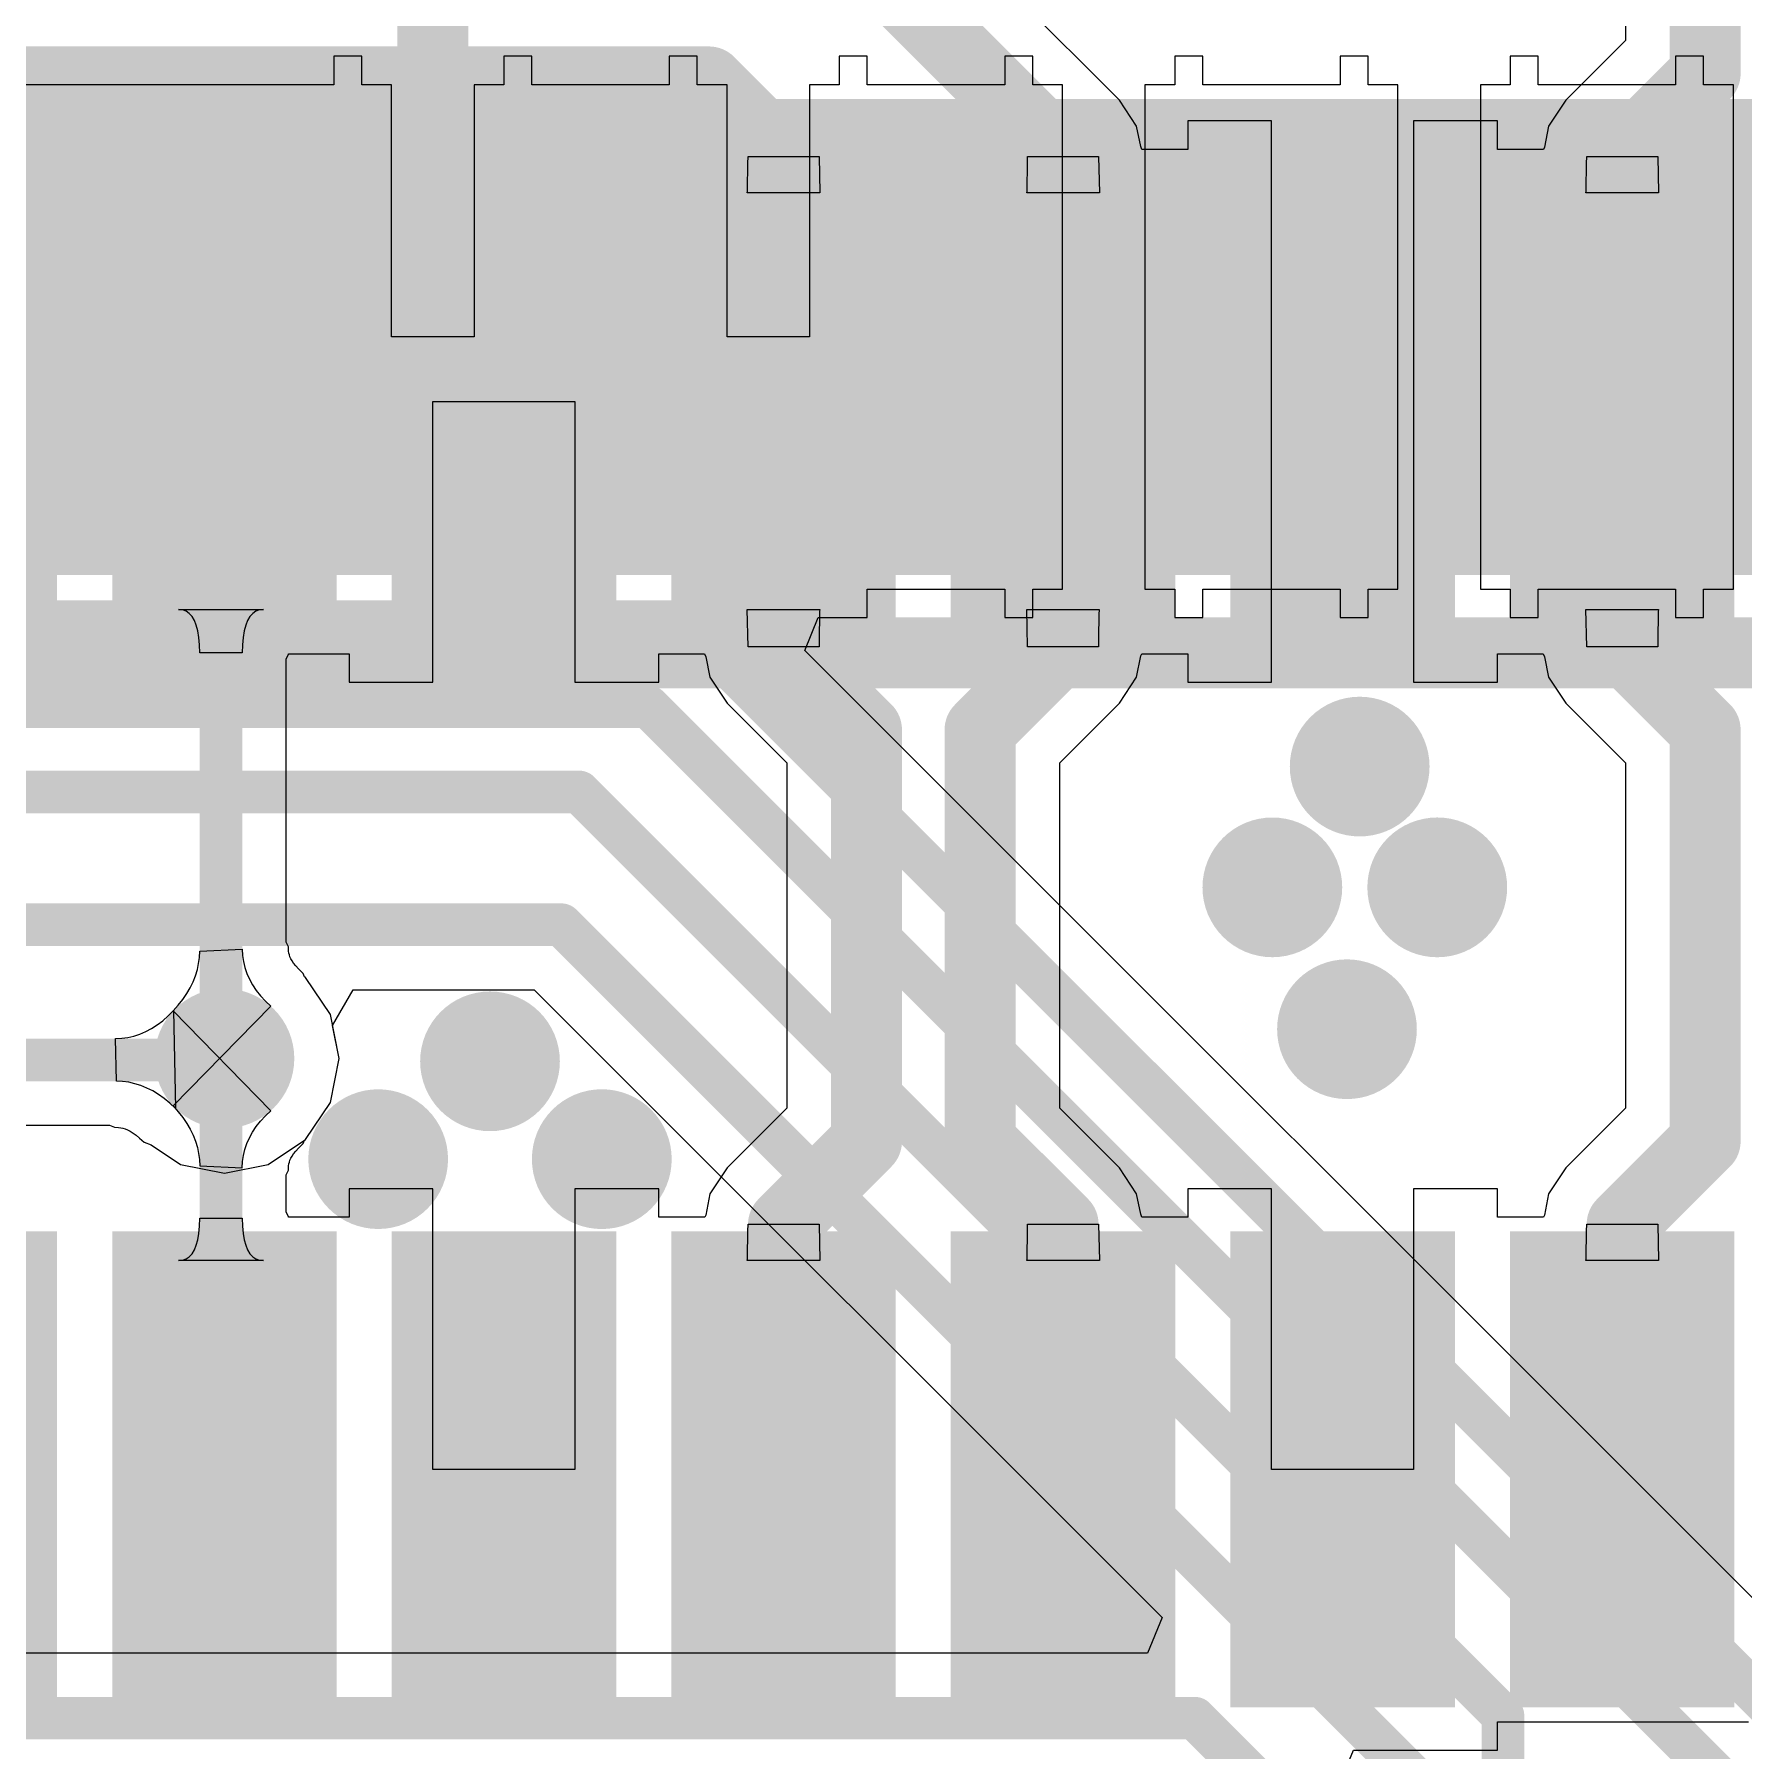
# Model space of a CAD drawing. Header units: millimetres. Extents: x 6.03 to 8.53, y 10.22 to 11.81.
# Drawn here: x 7.3866 to 7.6273, y 11.4403 to 11.682 of the extents above; entities that cross this region are included whole.
import ezdxf

# ---------------------------------------------------------------- set-up
doc = ezdxf.new("R2010")
doc.units = ezdxf.units.MM
doc.header["$MEASUREMENT"] = 0
for name, color, linetype in [('BottomLayer', 5, 'Continuous'), ('BottomOverlay', 54, 'Continuous'), ('BottomPaste', 16, 'Continuous'), ('BottomSolder', 6, 'Continuous'), ('MultiLayer', 9, 'Continuous'), ('TopLayer', 1, 'Continuous'), ('TopPaste', 8, 'Continuous'), ('TopSolder', 216, 'Continuous')]:
    doc.layers.add(name, color=color, linetype=linetype)

# ---------------------------------------------------------------- blocks, each defined once
blk = doc.blocks.new('CM4_2_B_4')
at = {"layer": 'BottomLayer'}
for points in [[(-0.27953, -0.65157), (-0.27165, -0.65157), (-0.27953, -0.59252), (-0.27165, -0.59252)], [(-0.26378, -0.65157), (-0.2559, -0.65157), (-0.26378, -0.59252), (-0.2559, -0.59252)], [(-0.24803, -0.65157), (-0.24016, -0.65157), (-0.24803, -0.59252), (-0.24016, -0.59252)], [(-0.23228, -0.65157), (-0.22441, -0.65157), (-0.23228, -0.59252), (-0.22441, -0.59252)], [(-0.21653, -0.65157), (-0.20866, -0.65157), (-0.21653, -0.59252), (-0.20866, -0.59252)], [(-0.20079, -0.65157), (-0.19291, -0.65157), (-0.20079, -0.59252), (-0.19291, -0.59252)], [(-0.18504, -0.65157), (-0.17716, -0.65157), (-0.18504, -0.59252), (-0.17716, -0.59252)], [(-0.16929, -0.65157), (-0.16142, -0.65157), (-0.16929, -0.59252), (-0.16142, -0.59252)], [(-0.15354, -0.65157), (-0.14567, -0.65157), (-0.15354, -0.59252), (-0.14567, -0.59252)], [(-0.13779, -0.65157), (-0.12992, -0.65157), (-0.13779, -0.59252), (-0.12992, -0.59252)], [(-0.12205, -0.65157), (-0.11417, -0.65157), (-0.12205, -0.59252), (-0.11417, -0.59252)], [(-0.1063, -0.65157), (-0.09842, -0.65157), (-0.1063, -0.59252), (-0.09842, -0.59252)], [(-0.09055, -0.65157), (-0.08268, -0.65157), (-0.09055, -0.59252), (-0.08268, -0.59252)], [(-0.0748, -0.65157), (-0.06693, -0.65157), (-0.0748, -0.59252), (-0.06693, -0.59252)], [(-0.05905, -0.65157), (-0.05118, -0.65157), (-0.05905, -0.59252), (-0.05118, -0.59252)]]:
    blk.add_solid(points, dxfattribs=at)
at = {"layer": 'BottomOverlay', "const_width": 0.01}
blk.add_lwpolyline([(0.44117, -0.57754), (-0.44083, -0.57754)], dxfattribs=at)
at = {"layer": 'BottomPaste'}
for points in [[(-0.27953, -0.65157), (-0.27165, -0.65157), (-0.27953, -0.59252), (-0.27165, -0.59252)], [(-0.26378, -0.65157), (-0.2559, -0.65157), (-0.26378, -0.59252), (-0.2559, -0.59252)], [(-0.24803, -0.65157), (-0.24016, -0.65157), (-0.24803, -0.59252), (-0.24016, -0.59252)], [(-0.23228, -0.65157), (-0.22441, -0.65157), (-0.23228, -0.59252), (-0.22441, -0.59252)], [(-0.21653, -0.65157), (-0.20866, -0.65157), (-0.21653, -0.59252), (-0.20866, -0.59252)], [(-0.20079, -0.65157), (-0.19291, -0.65157), (-0.20079, -0.59252), (-0.19291, -0.59252)], [(-0.18504, -0.65157), (-0.17716, -0.65157), (-0.18504, -0.59252), (-0.17716, -0.59252)], [(-0.16929, -0.65157), (-0.16142, -0.65157), (-0.16929, -0.59252), (-0.16142, -0.59252)], [(-0.15354, -0.65157), (-0.14567, -0.65157), (-0.15354, -0.59252), (-0.14567, -0.59252)], [(-0.13779, -0.65157), (-0.12992, -0.65157), (-0.13779, -0.59252), (-0.12992, -0.59252)], [(-0.12205, -0.65157), (-0.11417, -0.65157), (-0.12205, -0.59252), (-0.11417, -0.59252)], [(-0.1063, -0.65157), (-0.09842, -0.65157), (-0.1063, -0.59252), (-0.09842, -0.59252)], [(-0.09055, -0.65157), (-0.08268, -0.65157), (-0.09055, -0.59252), (-0.08268, -0.59252)], [(-0.0748, -0.65157), (-0.06693, -0.65157), (-0.0748, -0.59252), (-0.06693, -0.59252)], [(-0.05905, -0.65157), (-0.05118, -0.65157), (-0.05905, -0.59252), (-0.05118, -0.59252)]]:
    blk.add_solid(points, dxfattribs=at)
at = {"layer": 'BottomSolder'}
for points in [[(-0.29927, -0.65557), (-0.2834, -0.65557), (-0.29927, -0.58852), (-0.2834, -0.58852)], [(-0.28353, -0.65557), (-0.26765, -0.65557), (-0.28353, -0.58852), (-0.26765, -0.58852)], [(-0.26778, -0.65557), (-0.2519, -0.65557), (-0.26778, -0.58852), (-0.2519, -0.58852)], [(-0.25203, -0.65557), (-0.23616, -0.65557), (-0.25203, -0.58852), (-0.23616, -0.58852)], [(-0.23628, -0.65557), (-0.22041, -0.65557), (-0.23628, -0.58852), (-0.22041, -0.58852)], [(-0.22053, -0.65557), (-0.20466, -0.65557), (-0.22053, -0.58852), (-0.20466, -0.58852)], [(-0.20479, -0.65557), (-0.18891, -0.65557), (-0.20479, -0.58852), (-0.18891, -0.58852)], [(-0.18904, -0.65557), (-0.17316, -0.65557), (-0.18904, -0.58852), (-0.17316, -0.58852)], [(-0.17329, -0.65557), (-0.15742, -0.65557), (-0.17329, -0.58852), (-0.15742, -0.58852)], [(-0.15754, -0.65557), (-0.14167, -0.65557), (-0.15754, -0.58852), (-0.14167, -0.58852)], [(-0.14179, -0.65557), (-0.12592, -0.65557), (-0.14179, -0.58852), (-0.12592, -0.58852)], [(-0.12605, -0.65557), (-0.11017, -0.65557), (-0.12605, -0.58852), (-0.11017, -0.58852)], [(-0.1103, -0.65557), (-0.09442, -0.65557), (-0.1103, -0.58852), (-0.09442, -0.58852)], [(-0.09455, -0.65557), (-0.07868, -0.65557), (-0.09455, -0.58852), (-0.07868, -0.58852)], [(-0.0788, -0.65557), (-0.06293, -0.65557), (-0.0788, -0.58852), (-0.06293, -0.58852)], [(-0.06305, -0.65557), (-0.04718, -0.65557), (-0.06305, -0.58852), (-0.04718, -0.58852)], [(-0.04731, -0.65557), (-0.03143, -0.65557), (-0.04731, -0.58852), (-0.03143, -0.58852)]]:
    blk.add_solid(points, dxfattribs=at)
blk = doc.blocks.new('FFC1_0_SMT_15P_44')
at = {"layer": 'TopLayer'}
for points in [[(-0.09055, 0.04567), (-0.06693, 0.04567), (-0.09055, 0.10472), (-0.06693, 0.10472)], [(-0.05118, 0.04567), (-0.02756, 0.04567), (-0.05118, 0.10472), (-0.02756, 0.10472)], [(-0.01181, 0.04567), (0.01181, 0.04567), (-0.01181, 0.10472), (0.01181, 0.10472)], [(0.02756, 0.04567), (0.05118, 0.04567), (0.02756, 0.10472), (0.05118, 0.10472)], [(0.06693, 0.04567), (0.09055, 0.04567), (0.06693, 0.10472), (0.09055, 0.10472)], [(0.1063, 0.04567), (0.12992, 0.04567), (0.1063, 0.10472), (0.12992, 0.10472)], [(-0.09055, -0.10472), (-0.06693, -0.10472), (-0.09055, -0.04567), (-0.06693, -0.04567)], [(-0.05118, -0.10472), (-0.02756, -0.10472), (-0.05118, -0.04567), (-0.02756, -0.04567)], [(-0.01181, -0.10472), (0.01181, -0.10472), (-0.01181, -0.04567), (0.01181, -0.04567)], [(0.02756, -0.10472), (0.05118, -0.10472), (0.02756, -0.04567), (0.05118, -0.04567)], [(0.06693, -0.10472), (0.09055, -0.10472), (0.06693, -0.04567), (0.09055, -0.04567)], [(0.1063, -0.10472), (0.12992, -0.10472), (0.1063, -0.04567), (0.12992, -0.04567)]]:
    blk.add_solid(points, dxfattribs=at)
at = {"layer": 'TopPaste'}
for points in [[(-0.09055, 0.04567), (-0.06693, 0.04567), (-0.09055, 0.10472), (-0.06693, 0.10472)], [(-0.05118, 0.04567), (-0.02756, 0.04567), (-0.05118, 0.10472), (-0.02756, 0.10472)], [(-0.01181, 0.04567), (0.01181, 0.04567), (-0.01181, 0.10472), (0.01181, 0.10472)], [(0.02756, 0.04567), (0.05118, 0.04567), (0.02756, 0.10472), (0.05118, 0.10472)], [(0.06693, 0.04567), (0.09055, 0.04567), (0.06693, 0.10472), (0.09055, 0.10472)], [(0.1063, 0.04567), (0.12992, 0.04567), (0.1063, 0.10472), (0.12992, 0.10472)], [(-0.09055, -0.10472), (-0.06693, -0.10472), (-0.09055, -0.04567), (-0.06693, -0.04567)], [(-0.05118, -0.10472), (-0.02756, -0.10472), (-0.05118, -0.04567), (-0.02756, -0.04567)], [(-0.01181, -0.10472), (0.01181, -0.10472), (-0.01181, -0.04567), (0.01181, -0.04567)], [(0.02756, -0.10472), (0.05118, -0.10472), (0.02756, -0.04567), (0.05118, -0.04567)], [(0.06693, -0.10472), (0.09055, -0.10472), (0.06693, -0.04567), (0.09055, -0.04567)], [(0.1063, -0.10472), (0.12992, -0.10472), (0.1063, -0.04567), (0.12992, -0.04567)]]:
    blk.add_solid(points, dxfattribs=at)
at = {"layer": 'TopSolder'}
for points in [[(-0.09455, 0.04167), (-0.06293, 0.04167), (-0.09455, 0.10872), (-0.06293, 0.10872)], [(-0.05518, 0.04167), (-0.02356, 0.04167), (-0.05518, 0.10872), (-0.02356, 0.10872)], [(-0.01581, 0.04167), (0.01581, 0.04167), (-0.01581, 0.10872), (0.01581, 0.10872)], [(0.02356, 0.04167), (0.05518, 0.04167), (0.02356, 0.10872), (0.05518, 0.10872)], [(0.06293, 0.04167), (0.09455, 0.04167), (0.06293, 0.10872), (0.09455, 0.10872)], [(0.1023, 0.04167), (0.13392, 0.04167), (0.1023, 0.10872), (0.13392, 0.10872)], [(0.14167, 0.04167), (0.17329, 0.04167), (0.14167, 0.10872), (0.17329, 0.10872)], [(-0.09455, -0.10872), (-0.06293, -0.10872), (-0.09455, -0.04167), (-0.06293, -0.04167)], [(-0.05518, -0.10872), (-0.02356, -0.10872), (-0.05518, -0.04167), (-0.02356, -0.04167)], [(-0.01581, -0.10872), (0.01581, -0.10872), (-0.01581, -0.04167), (0.01581, -0.04167)], [(0.02356, -0.10872), (0.05518, -0.10872), (0.02356, -0.04167), (0.05518, -0.04167)], [(0.06293, -0.10872), (0.09455, -0.10872), (0.06293, -0.04167), (0.09455, -0.04167)], [(0.1023, -0.10872), (0.13392, -0.10872), (0.1023, -0.04167), (0.13392, -0.04167)], [(0.14167, -0.10872), (0.17329, -0.10872), (0.14167, -0.04167), (0.17329, -0.04167)]]:
    blk.add_solid(points, dxfattribs=at)

msp = doc.modelspace()

# ---------------------------------------------------------------- linework, layer by layer
at = {"layer": 'BottomLayer'}
for p, q in [((7.43274, 11.67895), (7.4288, 11.67895)), ((7.4288, 11.67895), (7.4288, 11.67495)), ((7.43274, 11.67495), (7.43274, 11.67895)), ((7.45667, 11.67895), (7.45274, 11.67895)), ((7.45274, 11.67895), (7.45274, 11.67495)), ((7.45667, 11.67495), (7.45667, 11.67895)), ((7.47998, 11.67895), (7.47604, 11.67895)), ((7.47604, 11.67895), (7.47604, 11.67495)), ((7.47998, 11.67495), (7.47998, 11.67895)), ((7.50392, 11.67895), (7.49998, 11.67895)), ((7.49998, 11.67895), (7.49998, 11.67495)), ((7.50392, 11.67495), (7.50392, 11.67895)), ((7.52722, 11.67895), (7.52329, 11.67895)), ((7.52329, 11.67895), (7.52329, 11.67495)), ((7.52722, 11.67495), (7.52722, 11.67895)), ((7.55116, 11.67895), (7.54722, 11.67895)), ((7.54722, 11.67895), (7.54722, 11.67495)), ((7.55116, 11.67495), (7.55116, 11.67895)), ((7.57447, 11.67895), (7.57053, 11.67895)), ((7.57053, 11.67895), (7.57053, 11.67495)), ((7.57447, 11.67495), (7.57447, 11.67895)), ((7.5984, 11.67895), (7.59447, 11.67895)), ((7.59447, 11.67895), (7.59447, 11.67495)), ((7.5984, 11.67495), (7.5984, 11.67895)), ((7.62171, 11.67895), (7.61777, 11.67895)), ((7.61777, 11.67895), (7.61777, 11.67495)), ((7.62171, 11.67495), (7.62171, 11.67895)), ((7.4288, 11.67495), (7.31494, 11.67495)), ((7.43693, 11.67495), (7.43274, 11.67495)), ((7.43693, 11.63942), (7.43693, 11.67495)), ((7.45274, 11.67495), (7.44854, 11.67495)), ((7.44854, 11.67495), (7.44854, 11.63942)), ((7.47604, 11.67495), (7.45667, 11.67495)), ((7.48417, 11.67495), (7.47998, 11.67495)), ((7.48417, 11.63942), (7.48417, 11.67495)), ((7.49998, 11.67495), (7.49579, 11.67495)), ((7.49579, 11.67495), (7.49579, 11.63942)), ((7.52329, 11.67495), (7.50392, 11.67495)), ((7.53141, 11.67495), (7.52722, 11.67495)), ((7.53141, 11.63942), (7.53141, 11.67495)), ((7.54722, 11.67495), (7.54303, 11.67495)), ((7.54303, 11.67495), (7.54303, 11.63942)), ((7.57053, 11.67495), (7.55116, 11.67495)), ((7.57866, 11.67495), (7.57447, 11.67495)), ((7.57866, 11.63942), (7.57866, 11.67495)), ((7.59447, 11.67495), (7.59028, 11.67495)), ((7.59028, 11.67495), (7.59028, 11.63942)), ((7.61777, 11.67495), (7.5984, 11.67495)), ((7.6259, 11.67495), (7.62171, 11.67495)), ((7.6259, 11.63942), (7.6259, 11.67495)), ((7.44854, 11.63942), (7.43693, 11.63942)), ((7.49579, 11.63942), (7.48417, 11.63942)), ((7.53141, 11.60389), (7.53141, 11.63942)), ((7.54303, 11.63942), (7.54303, 11.60389)), ((7.57866, 11.60389), (7.57866, 11.63942)), ((7.59028, 11.63942), (7.59028, 11.60389)), ((7.6259, 11.60389), (7.6259, 11.63942)), ((7.50392, 11.5999), (7.50392, 11.6039)), ((7.50392, 11.6039), (7.52329, 11.6039)), ((7.52329, 11.6039), (7.52329, 11.5999)), ((7.52722, 11.5999), (7.52722, 11.60389)), ((7.52722, 11.60389), (7.53141, 11.60389)), ((7.54303, 11.60389), (7.54722, 11.60389)), ((7.54722, 11.60389), (7.54722, 11.5999)), ((7.55116, 11.5999), (7.55116, 11.6039)), ((7.55116, 11.6039), (7.57053, 11.6039)), ((7.57053, 11.6039), (7.57053, 11.5999)), ((7.57447, 11.5999), (7.57447, 11.60389)), ((7.57447, 11.60389), (7.57866, 11.60389)), ((7.59028, 11.60389), (7.59447, 11.60389)), ((7.59447, 11.60389), (7.59447, 11.5999)), ((7.5984, 11.5999), (7.5984, 11.6039)), ((7.5984, 11.6039), (7.61777, 11.6039)), ((7.61777, 11.6039), (7.61777, 11.5999)), ((7.62171, 11.5999), (7.62171, 11.60389)), ((7.62171, 11.60389), (7.6259, 11.60389)), ((7.49511, 11.59528), (7.49703, 11.5999)), ((7.49703, 11.5999), (7.50392, 11.5999)), ((7.52329, 11.5999), (7.52722, 11.5999)), ((7.54722, 11.5999), (7.55116, 11.5999)), ((7.57053, 11.5999), (7.57447, 11.5999)), ((7.59447, 11.5999), (7.5984, 11.5999)), ((7.61777, 11.5999), (7.62171, 11.5999)), ((7.70622, 11.38417), (7.49511, 11.59528)), ((7.42861, 11.54246), (7.43154, 11.54746)), ((7.43154, 11.54746), (7.45703, 11.54746)), ((7.45703, 11.54746), (7.54544, 11.45906)), ((7.40392, 11.54253), (7.4047, 11.54312)), ((7.4047, 11.54312), (7.40547, 11.54379)), ((7.40547, 11.54379), (7.40622, 11.54454)), ((7.40622, 11.54454), (7.4065, 11.53077)), ((7.39893, 11.54064), (7.3998, 11.54076)), ((7.3998, 11.54076), (7.40065, 11.54095)), ((7.40065, 11.54095), (7.40149, 11.54123)), ((7.40149, 11.54123), (7.40232, 11.54158)), ((7.40232, 11.54158), (7.40313, 11.54202)), ((7.40313, 11.54202), (7.40392, 11.54253)), ((7.42954, 11.5378), (7.42861, 11.54246)), ((7.39805, 11.5406), (7.39893, 11.54064)), ((7.39817, 11.5346), (7.39805, 11.5406)), ((7.42831, 11.53161), (7.42954, 11.5378)), ((7.39905, 11.53456), (7.39817, 11.5346)), ((7.39992, 11.53445), (7.39905, 11.53456)), ((7.40078, 11.53425), (7.39992, 11.53445)), ((7.40162, 11.53399), (7.40078, 11.53425)), ((7.40246, 11.53364), (7.40162, 11.53399)), ((7.40329, 11.53322), (7.40246, 11.53364)), ((7.4041, 11.53272), (7.40329, 11.53322)), ((7.40491, 11.53215), (7.4041, 11.53272)), ((7.40571, 11.53149), (7.40491, 11.53215)), ((7.4065, 11.53077), (7.40571, 11.53149)), ((7.42481, 11.52637), (7.42831, 11.53161)), ((7.0729, 11.52842), (7.39722, 11.52842)), ((7.39722, 11.52842), (7.39789, 11.52811)), ((7.39789, 11.52811), (7.39848, 11.52808)), ((7.39848, 11.52808), (7.39878, 11.52804)), ((7.39878, 11.52804), (7.39908, 11.52798)), ((7.39908, 11.52798), (7.3994, 11.52788)), ((7.3994, 11.52788), (7.39975, 11.52773)), ((7.39975, 11.52773), (7.40012, 11.52754)), ((7.40012, 11.52754), (7.40053, 11.5273)), ((7.40053, 11.5273), (7.40097, 11.52698)), ((7.40097, 11.52698), (7.40145, 11.52659)), ((7.40145, 11.52659), (7.40209, 11.526)), ((7.41957, 11.52287), (7.42481, 11.52637)), ((7.40209, 11.526), (7.40307, 11.52564)), ((7.40307, 11.52564), (7.4072, 11.52287)), ((7.4072, 11.52287), (7.41339, 11.52164)), ((7.41339, 11.52164), (7.41957, 11.52287)), ((7.54544, 11.45906), (7.54337, 11.45406)), ((7.54337, 11.45406), (7.00506, 11.45406))]:
    msp.add_line(p, q, dxfattribs=at)
for points, const_width in [([(7.44274, 11.63942), (7.44274, 11.68756)], 0.01), ([(7.09689, 11.59934), (7.47807, 11.59934)], 0.006), ([(7.47807, 11.59934), (7.72219, 11.35522)], 0.006), ([(7.10186, 11.58734), (7.4731, 11.58734)], 0.006), ([(7.4731, 11.58734), (7.72404, 11.3364)], 0.006), ([(7.30564, 11.57534), (7.46334, 11.57534)], 0.006), ([(7.46334, 11.57534), (7.59345, 11.44523)], 0.006), ([(7.33538, 11.55664), (7.46084, 11.55664)], 0.006), ([(7.46084, 11.55664), (7.58145, 11.43602)], 0.006), ([(7.41319, 11.5376), (7.41339, 11.5378)], 0.006), ([(7.06909, 11.5376), (7.41319, 11.5376)], 0.006), ([(6.99335, 11.44488), (7.55004, 11.44488)], 0.006), ([(7.55004, 11.44488), (7.56224, 11.43268)], 0.006), ([(7.59345, 11.30466), (7.59345, 11.44523)], 0.006)]:
    msp.add_lwpolyline(points, dxfattribs=dict(at, const_width=const_width))
for points, const_width in [([(7.44024, 11.63942, 1), (7.44524, 11.63942, 1)], 0.005), ([(7.47657, 11.59934, 1), (7.47957, 11.59934, 1)], 0.003), ([(7.47657, 11.59934, 1), (7.47957, 11.59934, 1)], 0.003), ([(7.4716, 11.58734, 1), (7.4746, 11.58734, 1)], 0.003), ([(7.4716, 11.58734, 1), (7.4746, 11.58734, 1)], 0.003), ([(7.56835, 11.57891, 1), (7.57819, 11.57891, 1)], 0.00984), ([(7.46184, 11.57534, 1), (7.46484, 11.57534, 1)], 0.003), ([(7.46184, 11.57534, 1), (7.46484, 11.57534, 1)], 0.003), ([(7.55605, 11.5619, 1), (7.56589, 11.5619, 1)], 0.00984), ([(7.57927, 11.5619, 1), (7.58912, 11.5619, 1)], 0.00984), ([(7.45934, 11.55664, 1), (7.46234, 11.55664, 1)], 0.003), ([(7.45934, 11.55664, 1), (7.46234, 11.55664, 1)], 0.003), ([(7.56656, 11.54192, 1), (7.5764, 11.54192, 1)], 0.00984), ([(7.40846, 11.5378, 1), (7.41831, 11.5378, 1)], 0.00984), ([(7.44587, 11.5374, 1), (7.45571, 11.5374, 1)], 0.00984), ([(7.41189, 11.5378, 1), (7.41489, 11.5378, 1)], 0.003), ([(7.41169, 11.5376, 1), (7.41469, 11.5376, 1)], 0.003), ([(7.41169, 11.5376, 1), (7.41469, 11.5376, 1)], 0.003), ([(7.43012, 11.52362, 1), (7.43996, 11.52362, 1)], 0.00984), ([(7.46161, 11.52362, 1), (7.47146, 11.52362, 1)], 0.00984), ([(7.54854, 11.44488, 1), (7.55154, 11.44488, 1)], 0.003), ([(7.54854, 11.44488, 1), (7.55154, 11.44488, 1)], 0.003), ([(7.59195, 11.44523, 1), (7.59495, 11.44523, 1)], 0.003), ([(7.59195, 11.44523, 1), (7.59495, 11.44523, 1)], 0.003)]:
    msp.add_lwpolyline(points, format="xyb", close=True, dxfattribs=dict(at, const_width=const_width))
at = {"layer": 'MultiLayer', "const_width": 0.00984}
for points in [[(7.56835, 11.57891, 1), (7.57819, 11.57891, 1)], [(7.55605, 11.5619, 1), (7.56589, 11.5619, 1)], [(7.57927, 11.5619, 1), (7.58912, 11.5619, 1)], [(7.56656, 11.54192, 1), (7.5764, 11.54192, 1)], [(7.40846, 11.5378, 1), (7.41831, 11.5378, 1)], [(7.44587, 11.5374, 1), (7.45571, 11.5374, 1)], [(7.43012, 11.52362, 1), (7.43996, 11.52362, 1)], [(7.46161, 11.52362, 1), (7.47146, 11.52362, 1)]]:
    msp.add_lwpolyline(points, format="xyb", close=True, dxfattribs=at)
at = {"layer": 'TopLayer'}
for p, q in [((7.53943, 11.67277), (7.52069, 11.69151)), ((7.61071, 11.68641), (7.61071, 11.68117)), ((7.61071, 11.68117), (7.60231, 11.67277)), ((7.54186, 11.66913), (7.53943, 11.67277)), ((7.53943, 11.67277), (7.53943, 11.67277)), ((7.60231, 11.67277), (7.59987, 11.66913)), ((7.54243, 11.66626), (7.54186, 11.66913)), ((7.56087, 11.66984), (7.54906, 11.66984)), ((7.54906, 11.66984), (7.54906, 11.66584)), ((7.56087, 11.63031), (7.56087, 11.66984)), ((7.59268, 11.66984), (7.58087, 11.66984)), ((7.58087, 11.66984), (7.58087, 11.63031)), ((7.59268, 11.66584), (7.59268, 11.66984)), ((7.59987, 11.66913), (7.59928, 11.66614)), ((7.48712, 11.66387), (7.48713, 11.66484)), ((7.48713, 11.66484), (7.49713, 11.66484)), ((7.49713, 11.66484), (7.49725, 11.65972)), ((7.52649, 11.66387), (7.5265, 11.66484)), ((7.5265, 11.66484), (7.5365, 11.66484)), ((7.5365, 11.66484), (7.53662, 11.65972)), ((7.54261, 11.66584), (7.54243, 11.66626)), ((7.54906, 11.66584), (7.54261, 11.66584)), ((7.59915, 11.66584), (7.59268, 11.66584)), ((7.59928, 11.66614), (7.59915, 11.66584)), ((7.60523, 11.66387), (7.60524, 11.66484)), ((7.60524, 11.66484), (7.61524, 11.66484)), ((7.61524, 11.66484), (7.61536, 11.65972)), ((7.48707, 11.66018), (7.48712, 11.66387)), ((7.52644, 11.66018), (7.52649, 11.66387)), ((7.60518, 11.66018), (7.60523, 11.66387)), ((7.48701, 11.65972), (7.48703, 11.65977)), ((7.49725, 11.65972), (7.48701, 11.65972)), ((7.48703, 11.65977), (7.48705, 11.65993)), ((7.48705, 11.65993), (7.48707, 11.66018)), ((7.52638, 11.65972), (7.5264, 11.65977)), ((7.53662, 11.65972), (7.52638, 11.65972)), ((7.5264, 11.65977), (7.52642, 11.65993)), ((7.52642, 11.65993), (7.52644, 11.66018)), ((7.60512, 11.65972), (7.60514, 11.65977)), ((7.61536, 11.65972), (7.60512, 11.65972)), ((7.60514, 11.65977), (7.60516, 11.65993)), ((7.60516, 11.65993), (7.60518, 11.66018)), ((7.44276, 11.59079), (7.44276, 11.63031)), ((7.44276, 11.63031), (7.46276, 11.63031)), ((7.46276, 11.63031), (7.46276, 11.59079)), ((7.56087, 11.59079), (7.56087, 11.63031)), ((7.58087, 11.63031), (7.58087, 11.59079)), ((7.40748, 11.60097), (7.40691, 11.60103)), ((7.40691, 11.60103), (7.41891, 11.60103)), ((7.40799, 11.60078), (7.40748, 11.60097)), ((7.40844, 11.60048), (7.40799, 11.60078)), ((7.40883, 11.60005), (7.40844, 11.60048)), ((7.40916, 11.5995), (7.40883, 11.60005)), ((7.40943, 11.59882), (7.40916, 11.5995)), ((7.40964, 11.59803), (7.40943, 11.59882)), ((7.41639, 11.59882), (7.41618, 11.59803)), ((7.41666, 11.5995), (7.41639, 11.59882)), ((7.41699, 11.60005), (7.41666, 11.5995)), ((7.41738, 11.60048), (7.41699, 11.60005)), ((7.41783, 11.60078), (7.41738, 11.60048)), ((7.41834, 11.60097), (7.41783, 11.60078)), ((7.41891, 11.60103), (7.41834, 11.60097)), ((7.48713, 11.59579), (7.48701, 11.60103)), ((7.48701, 11.60103), (7.49725, 11.60103)), ((7.49718, 11.60056), (7.49713, 11.59678)), ((7.4972, 11.60082), (7.49718, 11.60056)), ((7.49722, 11.60098), (7.4972, 11.60082)), ((7.49725, 11.60103), (7.49722, 11.60098)), ((7.5265, 11.59579), (7.52638, 11.60103)), ((7.52638, 11.60103), (7.53662, 11.60103)), ((7.53655, 11.60056), (7.5365, 11.59678)), ((7.53657, 11.60082), (7.53655, 11.60056)), ((7.53659, 11.60098), (7.53657, 11.60082)), ((7.53662, 11.60103), (7.53659, 11.60098)), ((7.60524, 11.59579), (7.60512, 11.60103)), ((7.60512, 11.60103), (7.61536, 11.60103)), ((7.61529, 11.60056), (7.61524, 11.59678)), ((7.61531, 11.60082), (7.61529, 11.60056)), ((7.61533, 11.60098), (7.61531, 11.60082)), ((7.61536, 11.60103), (7.61533, 11.60098)), ((7.40979, 11.59711), (7.40964, 11.59803)), ((7.40988, 11.59607), (7.40979, 11.59711)), ((7.41603, 11.59711), (7.41594, 11.59607)), ((7.41618, 11.59803), (7.41603, 11.59711)), ((7.49713, 11.59678), (7.49713, 11.59579)), ((7.5365, 11.59678), (7.5365, 11.59579)), ((7.61524, 11.59678), (7.61524, 11.59579)), ((7.40991, 11.59491), (7.40988, 11.59607)), ((7.41591, 11.59491), (7.40991, 11.59491)), ((7.41594, 11.59607), (7.41591, 11.59491)), ((7.42209, 11.59403), (7.42241, 11.59474)), ((7.42209, 11.55419), (7.42209, 11.59403)), ((7.42241, 11.59474), (7.42241, 11.59479)), ((7.42241, 11.59479), (7.43095, 11.59479)), ((7.43095, 11.59479), (7.43095, 11.59079)), ((7.47457, 11.59079), (7.47457, 11.59479)), ((7.47457, 11.59479), (7.48101, 11.59479)), ((7.48101, 11.59479), (7.48119, 11.59437)), ((7.48119, 11.59437), (7.48176, 11.5915)), ((7.49713, 11.59579), (7.48713, 11.59579)), ((7.5365, 11.59579), (7.5265, 11.59579)), ((7.54186, 11.5915), (7.54245, 11.59449)), ((7.54245, 11.59449), (7.54258, 11.59479)), ((7.54258, 11.59479), (7.54906, 11.59479)), ((7.54906, 11.59479), (7.54906, 11.59079)), ((7.59268, 11.59079), (7.59268, 11.59479)), ((7.59268, 11.59479), (7.59912, 11.59479)), ((7.59912, 11.59479), (7.5993, 11.59437)), ((7.5993, 11.59437), (7.59987, 11.5915)), ((7.61524, 11.59579), (7.60524, 11.59579)), ((7.48176, 11.5915), (7.4842, 11.58786)), ((7.53943, 11.58786), (7.54186, 11.5915)), ((7.59987, 11.5915), (7.60231, 11.58786)), ((7.43095, 11.59079), (7.44276, 11.59079)), ((7.46276, 11.59079), (7.47457, 11.59079)), ((7.54906, 11.59079), (7.56087, 11.59079)), ((7.58087, 11.59079), (7.59268, 11.59079)), ((7.4842, 11.58786), (7.4926, 11.57946)), ((7.53103, 11.57946), (7.53943, 11.58786)), ((7.53943, 11.58786), (7.53943, 11.58786)), ((7.60231, 11.58786), (7.61071, 11.57946)), ((7.4926, 11.57946), (7.4926, 11.53078)), ((7.53103, 11.53078), (7.53103, 11.57946)), ((7.61071, 11.57946), (7.61071, 11.53078)), ((7.40988, 11.55204), (7.40991, 11.55291)), ((7.40991, 11.55291), (7.41591, 11.55321)), ((7.41591, 11.55321), (7.41595, 11.55232)), ((7.4224, 11.55354), (7.42209, 11.55419)), ((7.42239, 11.55352), (7.4224, 11.55354)), ((7.4224, 11.55351), (7.42239, 11.55352)), ((7.42243, 11.55292), (7.4224, 11.55351)), ((7.42247, 11.55265), (7.42243, 11.55292)), ((7.40958, 11.55031), (7.40976, 11.55117)), ((7.40976, 11.55117), (7.40988, 11.55204)), ((7.41595, 11.55232), (7.41607, 11.55145)), ((7.41607, 11.55145), (7.41628, 11.5506)), ((7.41628, 11.5506), (7.41656, 11.54977)), ((7.42253, 11.55239), (7.42247, 11.55265)), ((7.42261, 11.55213), (7.42253, 11.55239)), ((7.42274, 11.55185), (7.42261, 11.55213)), ((7.42291, 11.55154), (7.42274, 11.55185)), ((7.42313, 11.5512), (7.42291, 11.55154)), ((7.42343, 11.55083), (7.42313, 11.5512)), ((7.4238, 11.55043), (7.42343, 11.55083)), ((7.4244, 11.54986), (7.4238, 11.55043)), ((7.40856, 11.54777), (7.40898, 11.54861)), ((7.40898, 11.54861), (7.40931, 11.54946)), ((7.40931, 11.54946), (7.40958, 11.55031)), ((7.41656, 11.54977), (7.41692, 11.54895)), ((7.41692, 11.54895), (7.41736, 11.54815)), ((7.41736, 11.54815), (7.41788, 11.54737)), ((7.42442, 11.54981), (7.4244, 11.54986)), ((7.42448, 11.54978), (7.42442, 11.54981)), ((7.42468, 11.5493), (7.42448, 11.54978)), ((7.42481, 11.54922), (7.42468, 11.5493)), ((7.42831, 11.54398), (7.42481, 11.54922)), ((7.40688, 11.5453), (7.40752, 11.54612)), ((7.40752, 11.54612), (7.40808, 11.54694)), ((7.40808, 11.54694), (7.40856, 11.54777)), ((7.41788, 11.54737), (7.41848, 11.54661)), ((7.41848, 11.54661), (7.41917, 11.54587)), ((7.41917, 11.54587), (7.41993, 11.54515)), ((7.40617, 11.54449), (7.40688, 11.5453)), ((7.41993, 11.54515), (7.40617, 11.53111)), ((7.41993, 11.53044), (7.40617, 11.54449)), ((7.42954, 11.5378), (7.42831, 11.54398)), ((7.42831, 11.53161), (7.42954, 11.5378)), ((7.40617, 11.53111), (7.40688, 11.53029)), ((7.42481, 11.52637), (7.42831, 11.53161)), ((7.40688, 11.53029), (7.40752, 11.52947)), ((7.40752, 11.52947), (7.40808, 11.52865)), ((7.40808, 11.52865), (7.40856, 11.52782)), ((7.41788, 11.52822), (7.41848, 11.52898)), ((7.41848, 11.52898), (7.41917, 11.52972)), ((7.41917, 11.52972), (7.41993, 11.53044)), ((7.4926, 11.53078), (7.4842, 11.52238)), ((7.53943, 11.52238), (7.53103, 11.53078)), ((7.61071, 11.53078), (7.60231, 11.52238)), ((7.40856, 11.52782), (7.40898, 11.52698)), ((7.40898, 11.52698), (7.40931, 11.52613)), ((7.41656, 11.52582), (7.41692, 11.52664)), ((7.41692, 11.52664), (7.41736, 11.52744)), ((7.41736, 11.52744), (7.41788, 11.52822)), ((7.42448, 11.52581), (7.42468, 11.52629)), ((7.42468, 11.52629), (7.42481, 11.52637)), ((7.40931, 11.52613), (7.40958, 11.52528)), ((7.40958, 11.52528), (7.40976, 11.52442)), ((7.40976, 11.52442), (7.40988, 11.52355)), ((7.41595, 11.52327), (7.41607, 11.52414)), ((7.41607, 11.52414), (7.41628, 11.52499)), ((7.41628, 11.52499), (7.41656, 11.52582)), ((7.42261, 11.52347), (7.42274, 11.52375)), ((7.42274, 11.52375), (7.42291, 11.52405)), ((7.42291, 11.52405), (7.42313, 11.52439)), ((7.42313, 11.52439), (7.42343, 11.52476)), ((7.42343, 11.52476), (7.4238, 11.52516)), ((7.4238, 11.52516), (7.4244, 11.52573)), ((7.4244, 11.52573), (7.42442, 11.52578)), ((7.42442, 11.52578), (7.42448, 11.52581)), ((7.40988, 11.52355), (7.40991, 11.52268)), ((7.40991, 11.52268), (7.41591, 11.52238)), ((7.41591, 11.52238), (7.41595, 11.52327)), ((7.42209, 11.5214), (7.4224, 11.52205)), ((7.42209, 11.51621), (7.42209, 11.5214)), ((7.42239, 11.52207), (7.4224, 11.52208)), ((7.4224, 11.52205), (7.42239, 11.52207)), ((7.4224, 11.52208), (7.42243, 11.52267)), ((7.42243, 11.52267), (7.42247, 11.52295)), ((7.42247, 11.52295), (7.42253, 11.5232)), ((7.42253, 11.5232), (7.42261, 11.52347)), ((7.4842, 11.52238), (7.48176, 11.51874)), ((7.54186, 11.51874), (7.53943, 11.52238)), ((7.53943, 11.52238), (7.53943, 11.52238)), ((7.60231, 11.52238), (7.59987, 11.51874)), ((7.44276, 11.51945), (7.43095, 11.51945)), ((7.43095, 11.51945), (7.43095, 11.51545)), ((7.44276, 11.47992), (7.44276, 11.51945)), ((7.47457, 11.51945), (7.46276, 11.51945)), ((7.46276, 11.51945), (7.46276, 11.47992)), ((7.47457, 11.51545), (7.47457, 11.51945)), ((7.56087, 11.51945), (7.54906, 11.51945)), ((7.54906, 11.51945), (7.54906, 11.51545)), ((7.56087, 11.47992), (7.56087, 11.51945)), ((7.59268, 11.51945), (7.58087, 11.51945)), ((7.58087, 11.51945), (7.58087, 11.47992)), ((7.59268, 11.51545), (7.59268, 11.51945)), ((7.48176, 11.51874), (7.48117, 11.51575)), ((7.54243, 11.51587), (7.54186, 11.51874)), ((7.59987, 11.51874), (7.59928, 11.51575)), ((7.40979, 11.51317), (7.40988, 11.51419)), ((7.40988, 11.51419), (7.40991, 11.51533)), ((7.40991, 11.51533), (7.41591, 11.51533)), ((7.41591, 11.51533), (7.41594, 11.51419)), ((7.41594, 11.51419), (7.41603, 11.51317)), ((7.42241, 11.5155), (7.42209, 11.51621)), ((7.42241, 11.51545), (7.42241, 11.5155)), ((7.43095, 11.51545), (7.42241, 11.51545)), ((7.48104, 11.51545), (7.47457, 11.51545)), ((7.48117, 11.51575), (7.48104, 11.51545)), ((7.48712, 11.51348), (7.48713, 11.51445)), ((7.48713, 11.51445), (7.49713, 11.51445)), ((7.49713, 11.51445), (7.49725, 11.50933)), ((7.52649, 11.51348), (7.5265, 11.51445)), ((7.5265, 11.51445), (7.5365, 11.51445)), ((7.5365, 11.51445), (7.53662, 11.50933)), ((7.54261, 11.51545), (7.54243, 11.51587)), ((7.54906, 11.51545), (7.54261, 11.51545)), ((7.59915, 11.51545), (7.59268, 11.51545)), ((7.59928, 11.51575), (7.59915, 11.51545)), ((7.60523, 11.51348), (7.60524, 11.51445)), ((7.60524, 11.51445), (7.61524, 11.51445)), ((7.61524, 11.51445), (7.61536, 11.50933)), ((7.40943, 11.51149), (7.40964, 11.51227)), ((7.40964, 11.51227), (7.40979, 11.51317)), ((7.41603, 11.51317), (7.41618, 11.51227)), ((7.41618, 11.51227), (7.41639, 11.51149)), ((7.48707, 11.50979), (7.48712, 11.51348)), ((7.52644, 11.50979), (7.52649, 11.51348)), ((7.60518, 11.50979), (7.60523, 11.51348)), ((7.40691, 11.50933), (7.40748, 11.50939)), ((7.41891, 11.50933), (7.40691, 11.50933)), ((7.40748, 11.50939), (7.40799, 11.50957)), ((7.40799, 11.50957), (7.40844, 11.50987)), ((7.40844, 11.50987), (7.40883, 11.51029)), ((7.40883, 11.51029), (7.40916, 11.51083)), ((7.40916, 11.51083), (7.40943, 11.51149)), ((7.41639, 11.51149), (7.41666, 11.51083)), ((7.41666, 11.51083), (7.41699, 11.51029)), ((7.41699, 11.51029), (7.41738, 11.50987)), ((7.41738, 11.50987), (7.41783, 11.50957)), ((7.41783, 11.50957), (7.41834, 11.50939)), ((7.41834, 11.50939), (7.41891, 11.50933)), ((7.48701, 11.50933), (7.48703, 11.50938)), ((7.49725, 11.50933), (7.48701, 11.50933)), ((7.48703, 11.50938), (7.48705, 11.50953)), ((7.48705, 11.50953), (7.48707, 11.50979)), ((7.52638, 11.50933), (7.5264, 11.50938)), ((7.53662, 11.50933), (7.52638, 11.50933)), ((7.5264, 11.50938), (7.52642, 11.50953)), ((7.52642, 11.50953), (7.52644, 11.50979)), ((7.60512, 11.50933), (7.60514, 11.50938)), ((7.61536, 11.50933), (7.60512, 11.50933)), ((7.60514, 11.50938), (7.60516, 11.50953)), ((7.60516, 11.50953), (7.60518, 11.50979)), ((7.46276, 11.47992), (7.44276, 11.47992)), ((7.58087, 11.47992), (7.56087, 11.47992)), ((7.59268, 11.44039), (7.59268, 11.44439)), ((7.59268, 11.44439), (7.62805, 11.44439)), ((7.57033, 11.43539), (7.5724, 11.44039)), ((7.5724, 11.44039), (7.59268, 11.44039))]:
    msp.add_line(p, q, dxfattribs=at)
for points, const_width in [([(7.505, 11.69134), (7.5315, 11.66484)], 0.01), ([(7.62192, 11.67653), (7.62192, 11.69106)], 0.01), ([(7.61024, 11.66484), (7.62192, 11.67653)], 0.01), ([(7.34178, 11.67534), (7.48163, 11.67534)], 0.01), ([(7.48163, 11.67534), (7.49213, 11.66484)], 0.01), ([(7.49213, 11.63031), (7.49213, 11.66484)], 0.01), ([(7.5315, 11.63031), (7.5315, 11.66484)], 0.01), ([(7.61024, 11.63031), (7.61024, 11.66484)], 0.01), ([(7.49213, 11.59579), (7.49213, 11.63031)], 0.01), ([(7.5315, 11.59579), (7.5315, 11.63031)], 0.01), ([(7.61024, 11.59579), (7.61024, 11.63031)], 0.01), ([(7.41291, 11.47992), (7.41291, 11.63031)], 0.006), ([(7.49213, 11.59579), (7.50381, 11.5841)], 0.01), ([(7.51981, 11.5841), (7.5315, 11.59579)], 0.01), ([(7.61024, 11.59579), (7.62192, 11.5841)], 0.01), ([(7.50381, 11.52613), (7.50381, 11.5841)], 0.01), ([(7.51981, 11.52613), (7.51981, 11.5841)], 0.01), ([(7.62192, 11.52613), (7.62192, 11.5841)], 0.01), ([(7.49213, 11.51445), (7.50381, 11.52613)], 0.01), ([(7.51981, 11.52613), (7.5315, 11.51445)], 0.01), ([(7.61024, 11.51445), (7.62192, 11.52613)], 0.01), ([(7.49213, 11.47992), (7.49213, 11.51445)], 0.01), ([(7.5315, 11.47992), (7.5315, 11.51445)], 0.01), ([(7.61024, 11.47992), (7.61024, 11.51445)], 0.01)]:
    msp.add_lwpolyline(points, dxfattribs=dict(at, const_width=const_width))
for points, const_width in [([(7.61942, 11.67653, 1), (7.62442, 11.67653, 1)], 0.005), ([(7.61942, 11.67653, 1), (7.62442, 11.67653, 1)], 0.005), ([(7.47913, 11.67534, 1), (7.48413, 11.67534, 1)], 0.005), ([(7.47913, 11.67534, 1), (7.48413, 11.67534, 1)], 0.005), ([(7.48963, 11.66484, 1), (7.49463, 11.66484, 1)], 0.005), ([(7.48963, 11.66484, 1), (7.49463, 11.66484, 1)], 0.005), ([(7.529, 11.66484, 1), (7.534, 11.66484, 1)], 0.005), ([(7.529, 11.66484, 1), (7.534, 11.66484, 1)], 0.005), ([(7.60774, 11.66484, 1), (7.61274, 11.66484, 1)], 0.005), ([(7.60774, 11.66484, 1), (7.61274, 11.66484, 1)], 0.005), ([(7.48963, 11.63031, 1), (7.49463, 11.63031, 1)], 0.005), ([(7.48963, 11.63031, 1), (7.49463, 11.63031, 1)], 0.005), ([(7.529, 11.63031, 1), (7.534, 11.63031, 1)], 0.005), ([(7.529, 11.63031, 1), (7.534, 11.63031, 1)], 0.005), ([(7.60774, 11.63031, 1), (7.61274, 11.63031, 1)], 0.005), ([(7.60774, 11.63031, 1), (7.61274, 11.63031, 1)], 0.005), ([(7.41141, 11.63031, 1), (7.41441, 11.63031, 1)], 0.003), ([(7.48963, 11.59579, 1), (7.49463, 11.59579, 1)], 0.005), ([(7.48963, 11.59579, 1), (7.49463, 11.59579, 1)], 0.005), ([(7.529, 11.59579, 1), (7.534, 11.59579, 1)], 0.005), ([(7.529, 11.59579, 1), (7.534, 11.59579, 1)], 0.005), ([(7.60774, 11.59579, 1), (7.61274, 11.59579, 1)], 0.005), ([(7.60774, 11.59579, 1), (7.61274, 11.59579, 1)], 0.005), ([(7.50131, 11.5841, 1), (7.50631, 11.5841, 1)], 0.005), ([(7.50131, 11.5841, 1), (7.50631, 11.5841, 1)], 0.005), ([(7.51731, 11.5841, 1), (7.52231, 11.5841, 1)], 0.005), ([(7.51731, 11.5841, 1), (7.52231, 11.5841, 1)], 0.005), ([(7.61942, 11.5841, 1), (7.62442, 11.5841, 1)], 0.005), ([(7.61942, 11.5841, 1), (7.62442, 11.5841, 1)], 0.005), ([(7.56835, 11.57891, 1), (7.57819, 11.57891, 1)], 0.00984), ([(7.55605, 11.5619, 1), (7.56589, 11.5619, 1)], 0.00984), ([(7.57927, 11.5619, 1), (7.58912, 11.5619, 1)], 0.00984), ([(7.56656, 11.54192, 1), (7.5764, 11.54192, 1)], 0.00984), ([(7.40846, 11.5378, 1), (7.41831, 11.5378, 1)], 0.00984), ([(7.44587, 11.5374, 1), (7.45571, 11.5374, 1)], 0.00984), ([(7.43012, 11.52362, 1), (7.43996, 11.52362, 1)], 0.00984), ([(7.46161, 11.52362, 1), (7.47146, 11.52362, 1)], 0.00984), ([(7.50131, 11.52613, 1), (7.50631, 11.52613, 1)], 0.005), ([(7.50131, 11.52613, 1), (7.50631, 11.52613, 1)], 0.005), ([(7.51731, 11.52613, 1), (7.52231, 11.52613, 1)], 0.005), ([(7.51731, 11.52613, 1), (7.52231, 11.52613, 1)], 0.005), ([(7.61942, 11.52613, 1), (7.62442, 11.52613, 1)], 0.005), ([(7.61942, 11.52613, 1), (7.62442, 11.52613, 1)], 0.005), ([(7.48963, 11.51445, 1), (7.49463, 11.51445, 1)], 0.005), ([(7.48963, 11.51445, 1), (7.49463, 11.51445, 1)], 0.005), ([(7.529, 11.51445, 1), (7.534, 11.51445, 1)], 0.005), ([(7.529, 11.51445, 1), (7.534, 11.51445, 1)], 0.005), ([(7.60774, 11.51445, 1), (7.61274, 11.51445, 1)], 0.005), ([(7.60774, 11.51445, 1), (7.61274, 11.51445, 1)], 0.005), ([(7.41141, 11.47992, 1), (7.41441, 11.47992, 1)], 0.003), ([(7.48963, 11.47992, 1), (7.49463, 11.47992, 1)], 0.005), ([(7.529, 11.47992, 1), (7.534, 11.47992, 1)], 0.005), ([(7.60774, 11.47992, 1), (7.61274, 11.47992, 1)], 0.005)]:
    msp.add_lwpolyline(points, format="xyb", close=True, dxfattribs=dict(at, const_width=const_width))

# ---------------------------------------------------------------- block references
at = {"rotation": 180}
for name, p in [('CM4_2_B_4', (7.34037, 11.01738)), ('FFC1_0_SMT_15P_44', (7.5315, 11.55512))]:
    msp.add_blockref(name, p, dxfattribs=at)

doc.saveas('drawing.dxf')
